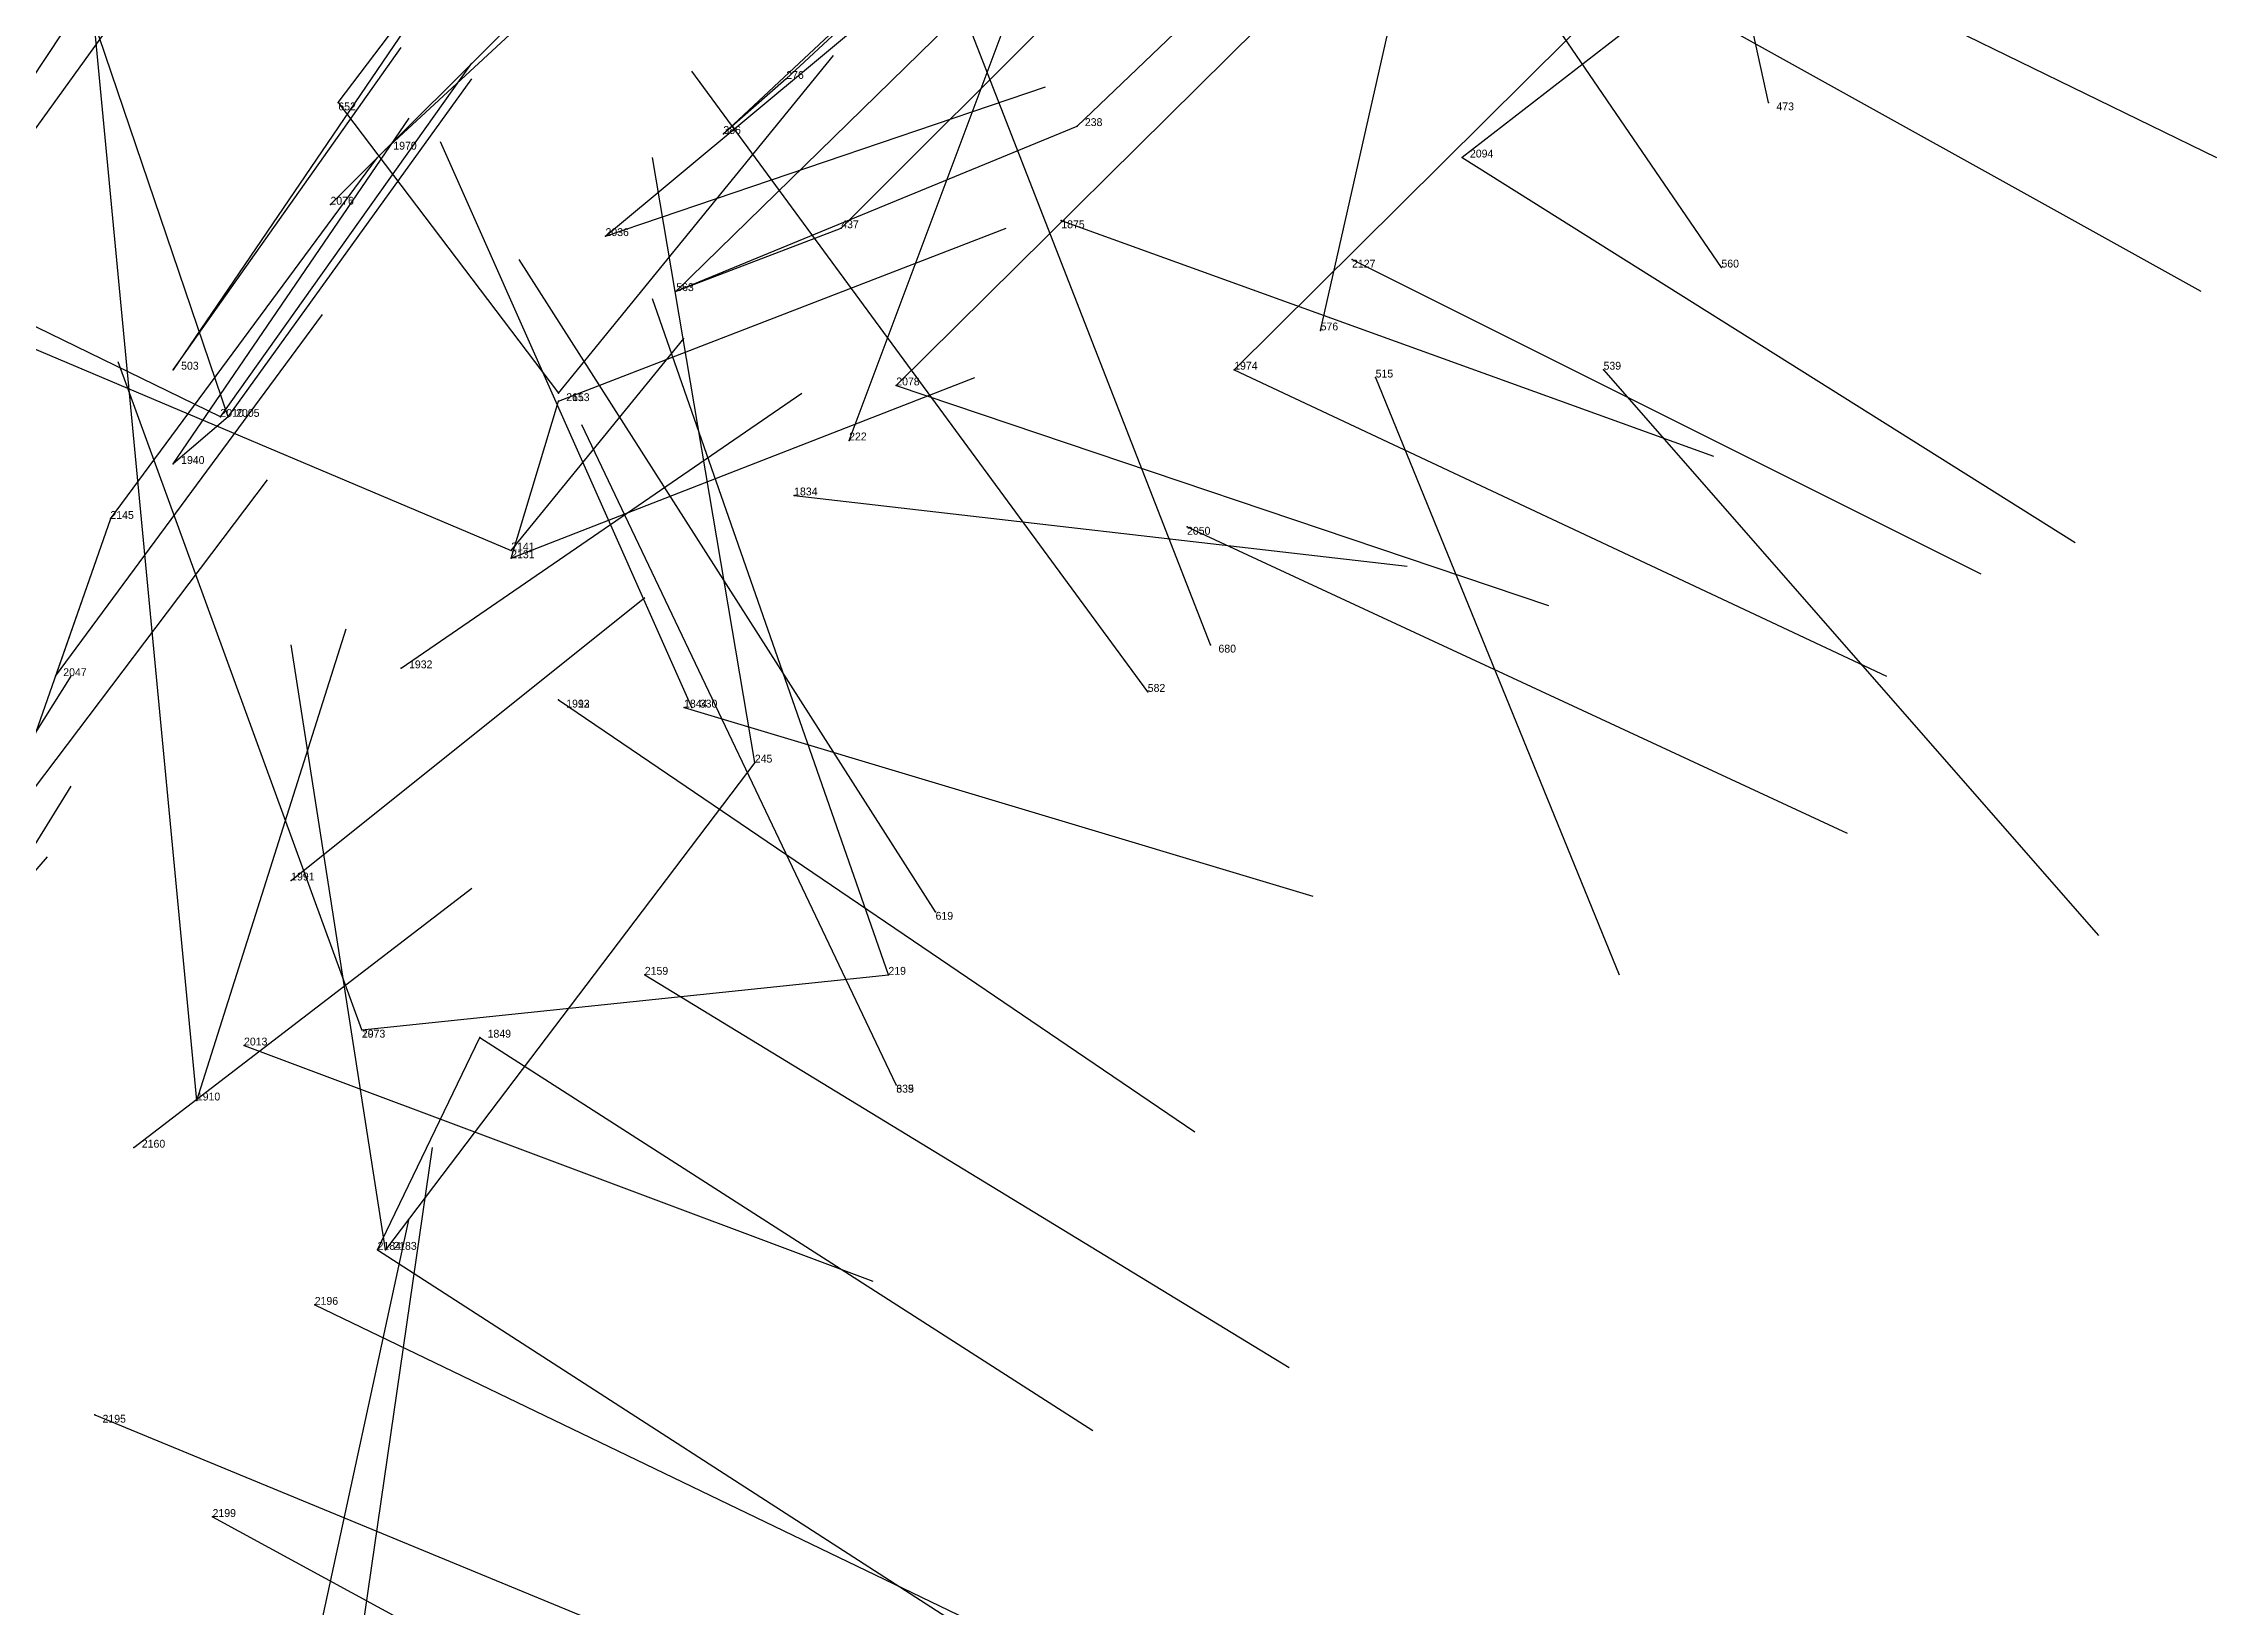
# Model space of a CAD drawing. Extents: x -747426.44 to -747424.45, y -964659.9 to -964657.28.
# Drawn here: x -747425.5325 to -747425.255, y -964659.0795 to -964658.8805 of the extents above; entities that cross this region are included whole.
import ezdxf

# ---------------------------------------------------------------- set-up
doc = ezdxf.new("R2010")
doc.units = 0
for name, color, linetype in [('Facilities', 3, 'CONTINUOUS'), ('Facilities_lines', 3, 'CONTINUOUS'), ('Normals', 1, 'CONTINUOUS'), ('Source_points', 5, 'CONTINUOUS'), ('Text', 3, 'CONTINUOUS')]:
    doc.layers.add(name, color=color, linetype=linetype)

msp = doc.modelspace()

# ---------------------------------------------------------------- linework, layer by layer
at = {"layer": 'Facilities', "color": 3}
for p in [(-747425.438, -964658.885, 137.288), (-747425.495, -964658.888, 137.303), (-747425.313, -964658.888, 137.211), (-747425.489, -964658.894, 137.481), (-747425.496, -964658.901, 137.49), (-747425.403, -964658.903, 137.46), (-747425.461, -964658.905, 137.484), (-747425.366, -964658.908, 137.444), (-747425.319, -964658.909, 137.222), (-747425.452, -964658.912, 137.308), (-747425.37, -964658.917, 137.257), (-747425.334, -964658.922, 137.241), (-747425.424, -964658.924, 137.479), (-747425.363, -964658.923, 137.258), (-747425.51, -964658.928, 137.511), (-747425.509, -964658.928, 137.344), (-747425.43, -964658.931, 137.312), (-747425.437, -964658.938, 137.489), (-747425.524, -964658.941, 137.53), (-747425.387, -964658.942, 137.474), (-747425.473, -964658.946, 137.506), (-747425.384, -964658.957, 137.289), (-747425.487, -964658.96, 137.525), (-747425.467, -964658.964, 137.37), (-747425.392, -964658.963, 137.308), (-747425.451, -964658.965, 137.509), (-747425.45, -964658.965, 137.342), (-747425.442, -964658.972, 137.333), (-747425.501, -964658.987, 137.546), (-747425.419, -964658.991, 137.327), (-747425.456, -964658.999, 137.521), (-747425.507, -964659.008, 137.556), (-747425.492, -964659.006, 137.39), (-747425.424, -964659.013, 137.328), (-747425.513, -964659.015, 137.389), (-747425.521, -964659.021, 137.576), (-747425.49, -964659.034, 137.55), (-747425.498, -964659.041, 137.569), (-747425.526, -964659.055, 137.588), (-747425.511, -964659.068, 137.58)]:
    msp.add_point(p, dxfattribs=at)
at = {"layer": 'Facilities_lines', "color": 3}
for p, q in [((-747425.255, -964658.797, 137.328), (-747425.381, -964658.922, 137.463)), ((-747425.45, -964658.825, 137.44), (-747425.516, -964658.922, 137.333)), ((-747425.424, -964658.924, 137.479), (-747425.326, -964658.827, 137.373)), ((-747425.461, -964658.905, 137.484), (-747425.377, -964658.835, 137.408)), ((-747425.281, -964658.84, 137.349), (-747425.352, -964658.895, 137.425)), ((-747425.513, -964659.015, 137.389), (-747425.529, -964658.847, 137.336)), ((-747425.509, -964658.928, 137.344), (-747425.527, -964658.875, 137.495)), ((-747425.438, -964658.885, 137.288), (-747425.446, -964658.892, 137.298)), ((-747425.495, -964658.888, 137.303), (-747425.467, -964658.925, 137.337)), ((-747425.452, -964658.912, 137.308), (-747425.401, -964658.891, 137.262)), ((-747425.596, -964658.893, 137.343), (-747425.473, -964658.945, 137.348)), ((-747425.452, -964658.912, 137.308), (-747425.431, -964658.904, 137.3)), ((-747425.51, -964658.928, 137.511), (-747425.547, -964658.91, 137.516)), ((-747425.509, -964658.928, 137.344), (-747425.516, -964658.934, 137.353)), ((-747425.473, -964658.946, 137.506), (-747425.467, -964658.926, 137.495)), ((-747425.524, -964658.941, 137.53), (-747425.538, -964658.981, 137.571)), ((-747425.524, -964658.941, 137.53), (-747425.531, -964658.961, 137.551)), ((-747425.467, -964658.964, 137.37), (-747425.467, -964658.964, 137.37)), ((-747425.442, -964658.972, 137.333), (-747425.489, -964659.034, 137.383)), ((-747425.492, -964659.006, 137.39), (-747425.425, -964658.999, 137.327)), ((-747425.492, -964659.006, 137.39), (-747425.492, -964659.006, 137.39)), ((-747425.49, -964659.034, 137.55), (-747425.477, -964659.007, 137.53)), ((-747425.424, -964659.013, 137.328), (-747425.424, -964659.013, 137.328))]:
    msp.add_line(p, q, dxfattribs=at)
at = {"layer": 'Normals', "color": 1}
for p, q in [((-747425.313, -964658.888, 137.211), (-747425.329, -964658.815, 137.278)), ((-747425.319, -964658.909, 137.222), (-747425.375, -964658.827, 137.237)), ((-747425.495, -964658.888, 137.303), (-747425.461, -964658.843, 137.386)), ((-747425.438, -964658.885, 137.288), (-747425.393, -964658.843, 137.366)), ((-747425.446, -964658.892, 137.298), (-747425.4, -964658.849, 137.376)), ((-747425.401, -964658.891, 137.262), (-747425.357, -964658.849, 137.342)), ((-747425.37, -964658.917, 137.257), (-747425.356, -964658.855, 137.334)), ((-747425.338, -964658.855, 137.384), (-747425.256, -964658.895, 137.425)), ((-747425.489, -964658.894, 137.481), (-747425.448, -964658.856, 137.564)), ((-747425.496, -964658.901, 137.49), (-747425.454, -964658.859, 137.571)), ((-747425.431, -964658.904, 137.3), (-747425.388, -964658.861, 137.379)), ((-747425.547, -964658.91, 137.516), (-747425.516, -964658.867, 137.6)), ((-747425.339, -964658.867, 137.404), (-747425.258, -964658.912, 137.442)), ((-747425.452, -964658.912, 137.308), (-747425.408, -964658.869, 137.387)), ((-747425.43, -964658.931, 137.312), (-747425.409, -964658.875, 137.392)), ((-747425.384, -964658.957, 137.289), (-747425.416, -964658.875, 137.336)), ((-747425.56, -964658.924, 137.526), (-747425.528, -964658.876, 137.608)), ((-747425.516, -964658.922, 137.333), (-747425.487, -964658.881, 137.42)), ((-747425.51, -964658.928, 137.511), (-747425.478, -964658.883, 137.594)), ((-747425.467, -964658.925, 137.337), (-747425.432, -964658.882, 137.42)), ((-747425.509, -964658.928, 137.344), (-747425.478, -964658.885, 137.429)), ((-747425.461, -964658.905, 137.484), (-747425.405, -964658.886, 137.565)), ((-747425.392, -964658.963, 137.308), (-747425.45, -964658.884, 137.329)), ((-747425.516, -964658.934, 137.353), (-747425.486, -964658.89, 137.438)), ((-747425.45, -964658.965, 137.342), (-747425.482, -964658.893, 137.403)), ((-747425.524, -964658.941, 137.53), (-747425.49, -964658.895, 137.612)), ((-747425.442, -964658.972, 137.333), (-747425.455, -964658.895, 137.396)), ((-747425.352, -964658.895, 137.425), (-747425.274, -964658.944, 137.463)), ((-747425.403, -964658.903, 137.46), (-747425.32, -964658.933, 137.507)), ((-747425.467, -964658.926, 137.495), (-747425.41, -964658.904, 137.574)), ((-747425.419, -964658.991, 137.327), (-747425.472, -964658.908, 137.347)), ((-747425.366, -964658.908, 137.444), (-747425.286, -964658.948, 137.488)), ((-747425.425, -964658.999, 137.327), (-747425.455, -964658.913, 137.368)), ((-747425.531, -964658.961, 137.551), (-747425.497, -964658.915, 137.633)), ((-747425.473, -964658.945, 137.348), (-747425.451, -964658.918, 137.442)), ((-747425.492, -964659.006, 137.39), (-747425.523, -964658.921, 137.432)), ((-747425.492, -964659.006, 137.39), (-747425.523, -964658.921, 137.432)), ((-747425.381, -964658.922, 137.463), (-747425.298, -964658.961, 137.504)), ((-747425.334, -964658.922, 137.241), (-747425.271, -964658.994, 137.212)), ((-747425.487, -964658.96, 137.525), (-747425.436, -964658.925, 137.603)), ((-747425.473, -964658.946, 137.506), (-747425.414, -964658.923, 137.583)), ((-747425.424, -964658.924, 137.479), (-747425.341, -964658.952, 137.528)), ((-747425.363, -964658.923, 137.258), (-747425.332, -964658.999, 137.201)), ((-747425.424, -964659.013, 137.328), (-747425.464, -964658.929, 137.366)), ((-747425.424, -964659.013, 137.328), (-747425.464, -964658.929, 137.366)), ((-747425.538, -964658.981, 137.571), (-747425.504, -964658.936, 137.653)), ((-747425.437, -964658.938, 137.489), (-747425.359, -964658.947, 137.55)), ((-747425.387, -964658.942, 137.474), (-747425.303, -964658.981, 137.512)), ((-747425.501, -964658.987, 137.546), (-747425.456, -964658.951, 137.627)), ((-747425.513, -964659.015, 137.389), (-747425.494, -964658.955, 137.467)), ((-747425.489, -964659.034, 137.383), (-747425.501, -964658.957, 137.446)), ((-747425.556, -964659.004, 137.394), (-747425.529, -964658.961, 137.48)), ((-747425.467, -964658.964, 137.37), (-747425.386, -964659.019, 137.349)), ((-747425.467, -964658.964, 137.37), (-747425.386, -964659.019, 137.349)), ((-747425.451, -964658.965, 137.509), (-747425.371, -964658.989, 137.565)), ((-747425.555, -964659.017, 137.405), (-747425.529, -964658.975, 137.492)), ((-747425.565, -964659.022, 137.601), (-747425.532, -964658.984, 137.687)), ((-747425.521, -964659.021, 137.576), (-747425.478, -964658.988, 137.66)), ((-747425.456, -964658.999, 137.521), (-747425.374, -964659.049, 137.549)), ((-747425.507, -964659.008, 137.556), (-747425.427, -964659.038, 137.608)), ((-747425.477, -964659.007, 137.53), (-747425.399, -964659.057, 137.568)), ((-747425.492, -964659.083, 137.386), (-747425.483, -964659.021, 137.464)), ((-747425.499, -964659.09, 137.386), (-747425.486, -964659.03, 137.465)), ((-747425.49, -964659.034, 137.55), (-747425.411, -964659.085, 137.586)), ((-747425.498, -964659.041, 137.569), (-747425.415, -964659.081, 137.608)), ((-747425.526, -964659.055, 137.588), (-747425.446, -964659.088, 137.639)), ((-747425.511, -964659.068, 137.58), (-747425.43, -964659.112, 137.62))]:
    msp.add_line(p, q, dxfattribs=at)
at = {"layer": 'Source_points', "color": 5}
for p in [(-747425.446, -964658.892, 137.298), (-747425.401, -964658.891, 137.262), (-747425.352, -964658.895, 137.425), (-747425.431, -964658.904, 137.3), (-747425.516, -964658.922, 137.333), (-747425.381, -964658.922, 137.463), (-747425.467, -964658.925, 137.337), (-747425.467, -964658.926, 137.495), (-747425.516, -964658.934, 137.353), (-747425.473, -964658.945, 137.348), (-747425.531, -964658.961, 137.551), (-747425.467, -964658.964, 137.37), (-747425.425, -964658.999, 137.327), (-747425.492, -964659.006, 137.39), (-747425.477, -964659.007, 137.53), (-747425.424, -964659.013, 137.328), (-747425.489, -964659.034, 137.383)]:
    msp.add_point(p, dxfattribs=at)

# ---------------------------------------------------------------- texts
at = {"layer": 'Text', "color": 3}
for s, p in [('276', (-747425.438, -964658.885, 137.288)), ('652', (-747425.495, -964658.889, 137.303)), ('473', (-747425.312, -964658.889, 137.211)), ('386', (-747425.446, -964658.892, 137.298)), ('238', (-747425.4, -964658.891, 137.262)), ('1970', (-747425.488, -964658.894, 137.481)), ('2094', (-747425.351, -964658.895, 137.425)), ('2076', (-747425.496, -964658.901, 137.49)), ('437', (-747425.431, -964658.904, 137.3)), ('1875', (-747425.403, -964658.904, 137.46)), ('2036', (-747425.461, -964658.905, 137.484)), ('2127', (-747425.366, -964658.909, 137.444)), ('560', (-747425.319, -964658.909, 137.222)), ('563', (-747425.452, -964658.912, 137.308)), ('576', (-747425.37, -964658.917, 137.257)), ('503', (-747425.515, -964658.922, 137.333)), ('1974', (-747425.381, -964658.922, 137.463)), ('515', (-747425.363, -964658.923, 137.258)), ('539', (-747425.334, -964658.922, 137.241)), ('265', (-747425.466, -964658.926, 137.337)), ('2113', (-747425.466, -964658.926, 137.495)), ('2078', (-747425.424, -964658.924, 137.479)), ('2010', (-747425.51, -964658.928, 137.511)), ('2005', (-747425.508, -964658.928, 137.344)), ('222', (-747425.43, -964658.931, 137.312)), ('1940', (-747425.515, -964658.934, 137.353)), ('1834', (-747425.437, -964658.938, 137.489)), ('2145', (-747425.524, -964658.941, 137.53)), ('2050', (-747425.387, -964658.943, 137.474)), ('2141', (-747425.473, -964658.945, 137.348)), ('2131', (-747425.473, -964658.946, 137.506)), ('680', (-747425.383, -964658.958, 137.289)), ('2047', (-747425.53, -964658.961, 137.551)), ('1932', (-747425.486, -964658.96, 137.525)), ('1992', (-747425.466, -964658.965, 137.37)), ('1913', (-747425.466, -964658.965, 137.37)), ('1844', (-747425.451, -964658.965, 137.509)), ('330', (-747425.449, -964658.965, 137.342)), ('582', (-747425.392, -964658.963, 137.308)), ('245', (-747425.442, -964658.972, 137.333)), ('1991', (-747425.501, -964658.987, 137.546)), ('619', (-747425.419, -964658.992, 137.327)), ('2159', (-747425.456, -964658.999, 137.521)), ('219', (-747425.425, -964658.999, 137.327)), ('2013', (-747425.507, -964659.008, 137.556)), ('2073', (-747425.492, -964659.007, 137.39)), ('1973', (-747425.492, -964659.007, 137.39)), ('1849', (-747425.476, -964659.007, 137.53)), ('1910', (-747425.513, -964659.015, 137.389)), ('339', (-747425.424, -964659.014, 137.328)), ('635', (-747425.424, -964659.014, 137.328)), ('2160', (-747425.52, -964659.021, 137.576)), ('2184', (-747425.49, -964659.034, 137.55)), ('2183', (-747425.488, -964659.034, 137.383)), ('2196', (-747425.498, -964659.041, 137.569)), ('2195', (-747425.525, -964659.056, 137.588)), ('2199', (-747425.511, -964659.068, 137.58))]:
    msp.add_text(s, height=0.001, dxfattribs=at).set_placement(p)

doc.saveas('drawing.dxf')
